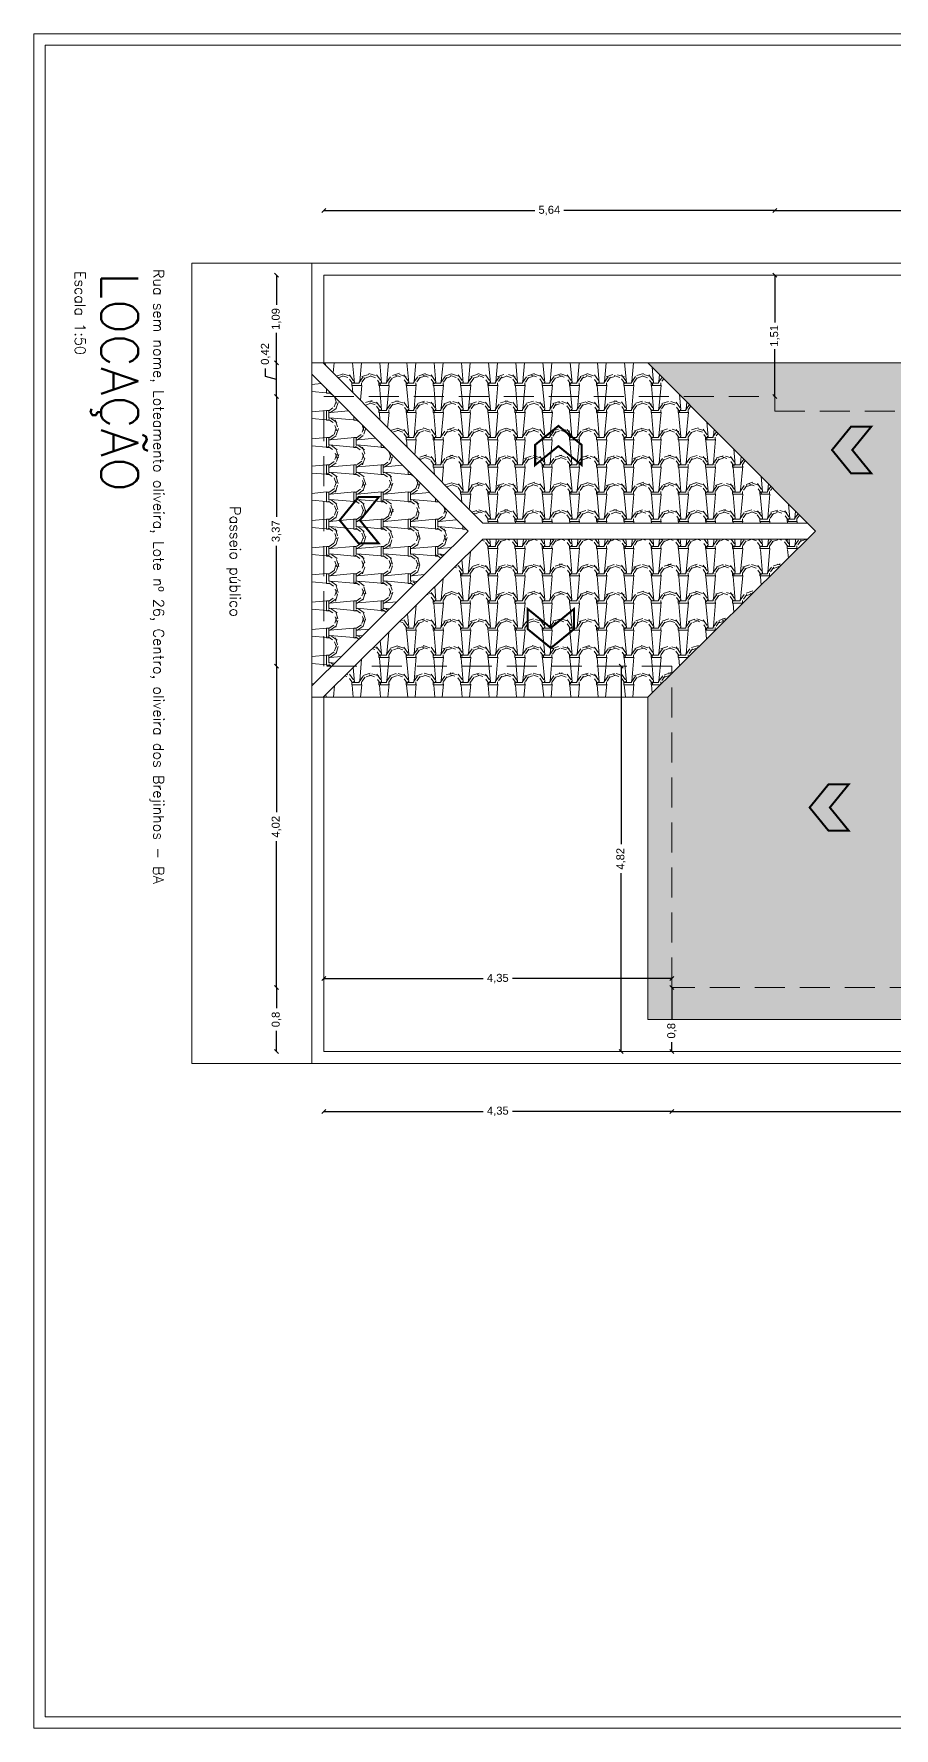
# Model space of a CAD drawing. Header units: metres. Extents: x 1628 to 1845, y 824 to 931.
# Drawn here: x 1632.5 to 1643.25, y 898.24 to 919.41 of the extents above; entities that cross this region are included whole.
import ezdxf

# ---------------------------------------------------------------- set-up
doc = ezdxf.new("R2010")
doc.units = ezdxf.units.M
doc.header["$LTSCALE"] = 0.15
doc.linetypes.add('ACAD_ISO02W100', pattern=[15, 12, -3])
doc.linetypes.add('HIDDEN', pattern=[0.375, 0.25, -0.125])
doc.layers.get('0').update_dxf_attribs({"lineweight": 0, "plot": 0})
doc.layers.get('Defpoints').update_dxf_attribs({"lineweight": 0})
for name, color, linetype, lineweight in [('Alvenaria', 170, 'Continuous', 0), ('Alvenaria ext', 5, 'Continuous', 5), ('Alvenaria int', 150, 'Continuous', 5), ('Cotas', 1, 'Continuous', 0), ('Linhas invisíveis', 6, 'ACAD_ISO02W100', 0), ('Telhado', 2, 'Continuous', 0), ('Texto', 7, 'Continuous', 0)]:
    doc.layers.add(name, color=color, linetype=linetype, lineweight=lineweight)
doc.styles.add('lunardi 02', font='romans.shx', dxfattribs={"height": 0.2})
doc.styles.add('lunardi 04', font='romans.shx', dxfattribs={"height": 0.4})
doc.styles.get("Standard").update_dxf_attribs({"font": 'arial.ttf'})
doc.dimstyles.new('Lunardi', dxfattribs={"dimtxt": 0.1, "dimasz": 0.05, "dimexe": 0, "dimexo": 0.05, "dimgap": 0.05, "dimtad": 0, "dimzin": 9, "dimtxsty": 'Standard', "dimblk": 'OBLIQUE', "dimcen": 0, "dimse1": 1, "dimse2": 1, "dimclrd": 1, "dimclre": 1, "dimclrt": 1, "dimadec": 0, "dimazin": 0, "dimtfac": 1, "dimtmove": 1, "dimatfit": 2, "dimldrblk": 'OBLIQUE', "dimfxl": 1, "dimarcsym": 0})
pattern_1 = [(35.2176, (-53.271407, 34.10714), (-3.39999971662, -2.3800003956), [0.07074958, -7.00419244]), (70.71, (-53.213607, 34.14794), (-2.03999540797, -5.78000176264), [0.07204464, -7.13242616]), (109.29, (-53.189807, 34.21594), (-2.03999540797, 5.78000176264), [0.07204464, -7.13242616]), (144.7824, (-53.213607, 34.28394), (-3.39999971662, 2.3800003956), [0.07074958, -7.00419244]), (180, (-53.2714, 34.32474), (-0.34, -0.34), [0.034, -0.306]), (0, (-53.3054, 34.10714), (0.34, 0.34), [0.034, -0.306]), (270, (-53.2782, 34.10714), (0.34, -0.34), [0.0272, -0.3128]), (270, (-53.3054, 34.10714), (0.34, -0.34), [0.0272, -0.3128]), (35.5377, (-53.261207, 34.07994), (1.3599994043, 1.020000535), [0.0877438, -2.83704704]), (72.2553, (-53.189807, 34.13094), (2.38000365932, 7.47999871862), [0.08924592, -8.83534914]), (107.7447, (-53.162607, 34.21594), (2.38000365932, -7.47999871862), [0.08924592, -8.83534914]), (144.4623, (-53.189807, 34.30094), (1.3599994043, -1.020000535), [0.0877438, -2.83704704]), (180, (-53.2612, 34.35194), (-0.34, -0.34), [0.017, -0.323]), (0, (-53.2782, 34.07994), (0.34, 0.34), [0.017, -0.323]), (270, (-53.2782, 34.41994), (0.34, -0.34), [0.068, -0.272]), (270, (-53.3054, 34.41994), (0.34, -0.34), [0.0952, -0.2448]), (354.8056, (-53.264607, 34.35194), (-3.4000002278, 0.3399983764), [0.30043386, -3.45498888]), (5.1944, (-53.264607, 34.07994), (3.4000002278, 0.3399983764), [0.30043386, -3.45498888])]

# ---------------------------------------------------------------- blocks, each defined once
blk = doc.blocks.new('ARROW009')
at = {"color": 0, "const_width": 0.05}
blk.add_lwpolyline([(0.032, 0), (0.5, 1), (1, 1), (0.532, 0), (1, -1), (0.5, -1), (0.032, 0)], dxfattribs=at)
blk = doc.blocks.new('_Oblique')
at = {"color": 0, "linetype": 'ByBlock', "lineweight": -2}
blk.add_line((-0.5, -0.5), (0.5, 0.5), dxfattribs=at)
blk = doc.blocks.new('*D74')
at = {"layer": 'Alvenaria', "color": 1, "lineweight": -2, "ltscale": 10}
for p, q in [((1636.12, 917.207), (1638.759, 917.207)), ((1641.757, 917.207), (1639.118, 917.207))]:
    blk.add_line(p, q, dxfattribs=at)
at = {"layer": 'Defpoints', "color": 0, "ltscale": 10}
for p in [(1641.757, 917.207), (1636.12, 914.884), (1641.757, 914.884)]:
    blk.add_point(p, dxfattribs=at)
at = {"layer": 'Alvenaria', "color": 1, "lineweight": -2, "ltscale": 10, "xscale": 0.05, "yscale": 0.05, "zscale": 0.05, "rotation": 180}
blk.add_blockref('_Oblique', (1636.12, 917.207), dxfattribs=at)
at = {"layer": 'Alvenaria', "color": 1, "lineweight": -2, "ltscale": 10, "xscale": 0.05, "yscale": 0.05, "zscale": 0.05}
blk.add_blockref('_Oblique', (1641.757, 917.207), dxfattribs=at)
at = {"layer": 'Alvenaria', "color": 1, "ltscale": 10, "insert": (1638.939, 917.207), "char_height": 0.1, "attachment_point": 5}
blk.add_mtext('5,64', dxfattribs=at)
blk = doc.blocks.new('*D75')
at = {"layer": 'Alvenaria', "color": 1, "lineweight": -2, "ltscale": 10}
for p, q in [((1641.757, 917.207), (1648.868, 917.207)), ((1656.407, 917.207), (1649.296, 917.207))]:
    blk.add_line(p, q, dxfattribs=at)
at = {"layer": 'Defpoints', "color": 0, "ltscale": 10}
for p in [(1656.407, 917.207), (1641.757, 914.884), (1656.407, 914.699)]:
    blk.add_point(p, dxfattribs=at)
at = {"layer": 'Alvenaria', "color": 1, "lineweight": -2, "ltscale": 10, "xscale": 0.05, "yscale": 0.05, "zscale": 0.05, "rotation": 180}
blk.add_blockref('_Oblique', (1641.757, 917.207), dxfattribs=at)
at = {"layer": 'Alvenaria', "color": 1, "lineweight": -2, "ltscale": 10, "xscale": 0.05, "yscale": 0.05, "zscale": 0.05}
blk.add_blockref('_Oblique', (1656.407, 917.207), dxfattribs=at)
at = {"layer": 'Alvenaria', "color": 1, "ltscale": 10, "insert": (1649.082, 917.207), "char_height": 0.1, "attachment_point": 5}
blk.add_mtext('14,65', dxfattribs=at)
blk = doc.blocks.new('*D77')
at = {"layer": 'Alvenaria', "color": 1, "lineweight": -2, "ltscale": 10}
for p, q in [((1635.529, 907.498), (1635.529, 907.239)), ((1635.529, 906.698), (1635.529, 906.957))]:
    blk.add_line(p, q, dxfattribs=at)
at = {"layer": 'Defpoints', "color": 0, "ltscale": 10}
for p in [(1640.471, 907.498), (1635.529, 906.698), (1636.12, 906.698)]:
    blk.add_point(p, dxfattribs=at)
at = {"layer": 'Alvenaria', "color": 1, "lineweight": -2, "ltscale": 10, "xscale": 0.05, "yscale": 0.05, "zscale": 0.05}
for p, rotation in [((1635.529, 907.498), 90), ((1635.529, 906.698), 270)]:
    blk.add_blockref('_Oblique', p, dxfattribs=dict(at, rotation=rotation))
at = {"layer": 'Alvenaria', "color": 1, "ltscale": 10, "insert": (1635.529, 907.098), "char_height": 0.1, "attachment_point": 5, "rotation": 90}
blk.add_mtext('0,8', dxfattribs=at)
blk = doc.blocks.new('*D78')
at = {"layer": 'Alvenaria', "color": 1, "lineweight": -2, "ltscale": 10}
for p, q in [((1635.529, 911.514), (1635.529, 909.688)), ((1635.529, 907.498), (1635.529, 909.325))]:
    blk.add_line(p, q, dxfattribs=at)
at = {"layer": 'Defpoints', "color": 0, "ltscale": 10}
for p in [(1635.529, 911.514), (1640.471, 911.514), (1640.471, 907.498)]:
    blk.add_point(p, dxfattribs=at)
at = {"layer": 'Alvenaria', "color": 1, "lineweight": -2, "ltscale": 10, "xscale": 0.05, "yscale": 0.05, "zscale": 0.05}
for p, rotation in [((1635.529, 911.514), 90), ((1635.529, 907.498), 270)]:
    blk.add_blockref('_Oblique', p, dxfattribs=dict(at, rotation=rotation))
at = {"layer": 'Alvenaria', "color": 1, "ltscale": 10, "insert": (1635.529, 909.506), "char_height": 0.1, "attachment_point": 5, "rotation": 90}
blk.add_mtext('4,02', dxfattribs=at)
blk = doc.blocks.new('*D79')
at = {"layer": 'Alvenaria', "color": 1, "lineweight": -2, "ltscale": 10}
for p, q in [((1635.529, 914.884), (1635.529, 913.379)), ((1635.529, 911.514), (1635.529, 913.019))]:
    blk.add_line(p, q, dxfattribs=at)
at = {"layer": 'Defpoints', "color": 0, "ltscale": 10}
for p in [(1636.12, 914.884), (1635.529, 911.514), (1636.12, 911.514)]:
    blk.add_point(p, dxfattribs=at)
at = {"layer": 'Alvenaria', "color": 1, "lineweight": -2, "ltscale": 10, "xscale": 0.05, "yscale": 0.05, "zscale": 0.05}
for p, rotation in [((1635.529, 914.884), 90), ((1635.529, 911.514), 270)]:
    blk.add_blockref('_Oblique', p, dxfattribs=dict(at, rotation=rotation))
at = {"layer": 'Alvenaria', "color": 1, "ltscale": 10, "insert": (1635.529, 913.199), "char_height": 0.1, "attachment_point": 5, "rotation": 90}
blk.add_mtext('3,37', dxfattribs=at)
blk = doc.blocks.new('*D80')
at = {"layer": 'Alvenaria', "color": 1, "lineweight": -2, "ltscale": 10}
for p, q in [((1635.529, 914.884), (1635.529, 915.306)), ((1635.394, 915.135), (1635.394, 915.235)), ((1635.529, 915.095), (1635.394, 915.135))]:
    blk.add_line(p, q, dxfattribs=at)
at = {"layer": 'Defpoints', "color": 0, "ltscale": 10}
for p in [(1635.529, 915.306), (1636.12, 915.306), (1636.12, 914.884)]:
    blk.add_point(p, dxfattribs=at)
at = {"layer": 'Alvenaria', "color": 1, "lineweight": -2, "ltscale": 10, "xscale": 0.05, "yscale": 0.05, "zscale": 0.05}
for p, rotation in [((1635.529, 915.306), 90), ((1635.529, 914.884), 270)]:
    blk.add_blockref('_Oblique', p, dxfattribs=dict(at, rotation=rotation))
at = {"layer": 'Alvenaria', "color": 1, "ltscale": 10, "insert": (1635.394, 915.415), "char_height": 0.1, "attachment_point": 5, "rotation": 90}
blk.add_mtext('0,42', dxfattribs=at)
blk = doc.blocks.new('*D81')
at = {"layer": 'Alvenaria', "color": 1, "lineweight": -2, "ltscale": 10}
for p, q in [((1635.529, 916.398), (1635.529, 916.027)), ((1635.529, 915.306), (1635.529, 915.677))]:
    blk.add_line(p, q, dxfattribs=at)
at = {"layer": 'Defpoints', "color": 0, "ltscale": 10}
for p in [(1635.529, 916.398), (1636.12, 916.398), (1636.12, 915.306)]:
    blk.add_point(p, dxfattribs=at)
at = {"layer": 'Alvenaria', "color": 1, "lineweight": -2, "ltscale": 10, "xscale": 0.05, "yscale": 0.05, "zscale": 0.05}
for p, rotation in [((1635.529, 916.398), 90), ((1635.529, 915.306), 270)]:
    blk.add_blockref('_Oblique', p, dxfattribs=dict(at, rotation=rotation))
at = {"layer": 'Alvenaria', "color": 1, "ltscale": 10, "insert": (1635.529, 915.852), "char_height": 0.1, "attachment_point": 5, "rotation": 90}
blk.add_mtext('1,09', dxfattribs=at)
blk = doc.blocks.new('*D82')
at = {"layer": 'Alvenaria', "color": 1, "lineweight": -2, "ltscale": 10}
for p, q in [((1636.12, 905.95), (1638.113, 905.95)), ((1640.471, 905.95), (1638.478, 905.95))]:
    blk.add_line(p, q, dxfattribs=at)
at = {"layer": 'Defpoints', "color": 0, "ltscale": 10}
for p in [(1640.471, 907.498), (1636.12, 906.698), (1636.12, 905.95)]:
    blk.add_point(p, dxfattribs=at)
at = {"layer": 'Alvenaria', "color": 1, "lineweight": -2, "ltscale": 10, "xscale": 0.05, "yscale": 0.05, "zscale": 0.05, "rotation": 180}
blk.add_blockref('_Oblique', (1636.12, 905.95), dxfattribs=at)
at = {"layer": 'Alvenaria', "color": 1, "lineweight": -2, "ltscale": 10, "xscale": 0.05, "yscale": 0.05, "zscale": 0.05}
blk.add_blockref('_Oblique', (1640.471, 905.95), dxfattribs=at)
at = {"layer": 'Alvenaria', "color": 1, "ltscale": 10, "insert": (1638.295, 905.95), "char_height": 0.1, "attachment_point": 5}
blk.add_mtext('4,35', dxfattribs=at)
blk = doc.blocks.new('*D83')
at = {"layer": 'Alvenaria', "color": 1, "lineweight": -2, "ltscale": 10}
for p, q in [((1640.471, 905.95), (1647.15, 905.95)), ((1654.257, 905.95), (1647.578, 905.95))]:
    blk.add_line(p, q, dxfattribs=at)
at = {"layer": 'Defpoints', "color": 0, "ltscale": 10}
for p in [(1640.471, 907.498), (1654.257, 907.498), (1654.257, 905.95)]:
    blk.add_point(p, dxfattribs=at)
at = {"layer": 'Alvenaria', "color": 1, "lineweight": -2, "ltscale": 10, "xscale": 0.05, "yscale": 0.05, "zscale": 0.05, "rotation": 180}
blk.add_blockref('_Oblique', (1640.471, 905.95), dxfattribs=at)
at = {"layer": 'Alvenaria', "color": 1, "lineweight": -2, "ltscale": 10, "xscale": 0.05, "yscale": 0.05, "zscale": 0.05}
blk.add_blockref('_Oblique', (1654.257, 905.95), dxfattribs=at)
at = {"layer": 'Alvenaria', "color": 1, "ltscale": 10, "insert": (1647.364, 905.95), "char_height": 0.1, "attachment_point": 5}
blk.add_mtext('13,79', dxfattribs=at)
blk = doc.blocks.new('*D89')
at = {"layer": 'Alvenaria', "color": 1, "lineweight": -2, "ltscale": 10}
for p, q in [((1661.738, 914.699), (1661.738, 914.884)), ((1661.738, 914.792), (1661.994, 914.776)), ((1661.994, 914.776), (1661.994, 914.676))]:
    blk.add_line(p, q, dxfattribs=at)
at = {"layer": 'Defpoints', "color": 0, "ltscale": 10}
for p in [(1641.757, 914.884), (1661.738, 914.884), (1656.407, 914.699)]:
    blk.add_point(p, dxfattribs=at)
at = {"layer": 'Alvenaria', "color": 1, "lineweight": -2, "ltscale": 10, "xscale": 0.05, "yscale": 0.05, "zscale": 0.05}
for p, rotation in [((1661.738, 914.884), 90), ((1661.738, 914.699), 270)]:
    blk.add_blockref('_Oblique', p, dxfattribs=dict(at, rotation=rotation))
at = {"layer": 'Alvenaria', "color": 1, "ltscale": 10, "insert": (1661.994, 914.496), "char_height": 0.1, "attachment_point": 5, "rotation": 90}
blk.add_mtext('0,19', dxfattribs=at)
blk = doc.blocks.new('*D90')
at = {"layer": 'Alvenaria', "color": 1, "lineweight": -2, "ltscale": 10}
for p, q in [((1661.738, 916.398), (1661.738, 915.807)), ((1661.738, 914.884), (1661.738, 915.476))]:
    blk.add_line(p, q, dxfattribs=at)
at = {"layer": 'Defpoints', "color": 0, "ltscale": 10}
for p in [(1660.82, 916.398), (1661.738, 916.398), (1636.12, 914.884)]:
    blk.add_point(p, dxfattribs=at)
at = {"layer": 'Alvenaria', "color": 1, "lineweight": -2, "ltscale": 10, "xscale": 0.05, "yscale": 0.05, "zscale": 0.05}
for p, rotation in [((1661.738, 916.398), 90), ((1661.738, 914.884), 270)]:
    blk.add_blockref('_Oblique', p, dxfattribs=dict(at, rotation=rotation))
at = {"layer": 'Alvenaria', "color": 1, "ltscale": 10, "insert": (1661.738, 915.641), "char_height": 0.1, "attachment_point": 5, "rotation": 90}
blk.add_mtext('1,51', dxfattribs=at)
blk = doc.blocks.new('*D164')
at = {"layer": 'Cotas', "color": 1, "lineweight": -2, "ltscale": 10}
for p, q in [((1640.471, 907.498), (1640.471, 907.098)), ((1640.471, 906.698), (1640.471, 906.816))]:
    blk.add_line(p, q, dxfattribs=at)
at = {"layer": 'Defpoints', "color": 0, "ltscale": 10}
for p in [(1640.471, 907.498), (1640.471, 906.698), (1640.471, 906.698)]:
    blk.add_point(p, dxfattribs=at)
at = {"layer": 'Cotas', "color": 1, "lineweight": -2, "ltscale": 10, "xscale": 0.05, "yscale": 0.05, "zscale": 0.05}
for p, rotation in [((1640.471, 907.498), 90), ((1640.471, 906.698), 270)]:
    blk.add_blockref('_Oblique', p, dxfattribs=dict(at, rotation=rotation))
at = {"layer": 'Cotas', "color": 1, "ltscale": 10, "insert": (1640.471, 906.957), "char_height": 0.1, "attachment_point": 5, "rotation": 90}
blk.add_mtext('0,8', dxfattribs=at)
blk = doc.blocks.new('*D169')
at = {"layer": 'Cotas', "color": 1, "lineweight": -2, "ltscale": 10}
for p, q in [((1641.757, 916.398), (1641.757, 915.807)), ((1641.757, 914.884), (1641.757, 915.476))]:
    blk.add_line(p, q, dxfattribs=at)
at = {"layer": 'Defpoints', "color": 0, "ltscale": 10}
for p in [(1641.757, 916.398), (1641.757, 916.398), (1641.757, 914.884)]:
    blk.add_point(p, dxfattribs=at)
at = {"layer": 'Cotas', "color": 1, "lineweight": -2, "ltscale": 10, "xscale": 0.05, "yscale": 0.05, "zscale": 0.05}
for p, rotation in [((1641.757, 916.398), 90), ((1641.757, 914.884), 270)]:
    blk.add_blockref('_Oblique', p, dxfattribs=dict(at, rotation=rotation))
at = {"layer": 'Cotas', "color": 1, "ltscale": 10, "insert": (1641.757, 915.641), "char_height": 0.1, "attachment_point": 5, "rotation": 90}
blk.add_mtext('1,51', dxfattribs=at)
blk = doc.blocks.new('*D170')
at = {"layer": 'Cotas', "color": 1, "lineweight": -2, "ltscale": 10}
for p, q in [((1636.12, 907.609), (1638.113, 907.609)), ((1640.471, 907.609), (1638.478, 907.609))]:
    blk.add_line(p, q, dxfattribs=at)
at = {"layer": 'Defpoints', "color": 0, "ltscale": 10}
for p in [(1636.12, 907.609), (1636.12, 907.498), (1640.471, 907.498)]:
    blk.add_point(p, dxfattribs=at)
at = {"layer": 'Cotas', "color": 1, "lineweight": -2, "ltscale": 10, "xscale": 0.05, "yscale": 0.05, "zscale": 0.05, "rotation": 180}
blk.add_blockref('_Oblique', (1636.12, 907.609), dxfattribs=at)
at = {"layer": 'Cotas', "color": 1, "lineweight": -2, "ltscale": 10, "xscale": 0.05, "yscale": 0.05, "zscale": 0.05}
blk.add_blockref('_Oblique', (1640.471, 907.609), dxfattribs=at)
at = {"layer": 'Cotas', "color": 1, "ltscale": 10, "insert": (1638.295, 907.609), "char_height": 0.1, "attachment_point": 5}
blk.add_mtext('4,35', dxfattribs=at)
blk = doc.blocks.new('*D171')
at = {"layer": 'Cotas', "color": 1, "lineweight": -2, "ltscale": 10}
for p, q in [((1639.835, 911.514), (1639.835, 909.287)), ((1639.835, 906.698), (1639.835, 908.925))]:
    blk.add_line(p, q, dxfattribs=at)
at = {"layer": 'Defpoints', "color": 0, "ltscale": 10}
for p in [(1640.471, 911.514), (1639.835, 906.698), (1640.471, 906.698)]:
    blk.add_point(p, dxfattribs=at)
at = {"layer": 'Cotas', "color": 1, "lineweight": -2, "ltscale": 10, "xscale": 0.05, "yscale": 0.05, "zscale": 0.05}
for p, rotation in [((1639.835, 911.514), 90), ((1639.835, 906.698), 270)]:
    blk.add_blockref('_Oblique', p, dxfattribs=dict(at, rotation=rotation))
at = {"layer": 'Cotas', "color": 1, "ltscale": 10, "insert": (1639.835, 909.106), "char_height": 0.1, "attachment_point": 5, "rotation": 90}
blk.add_mtext('4,82', dxfattribs=at)

msp = doc.modelspace()

# ---------------------------------------------------------------- hatches: boundary and pattern name
at = {"layer": 'Telhado', "ltscale": 10}
h = msp.add_hatch(dxfattribs=at)
h.set_pattern_fill('TROOF2', color=256, scale=0.34, pattern_type=2)
h.set_pattern_definition([(125.2176, (-52.992607, 34.45394), (2.3800003956, -3.39999971662), [0.07074958, -7.00419244]), (160.71, (-53.033407, 34.51174), (5.78000176264, -2.03999540797), [0.07204464, -7.13242616]), (199.29, (-53.101407, 34.53554), (-5.78000176264, -2.03999540797), [0.07204464, -7.13242616]), (234.7824, (-53.169407, 34.51174), (-2.3800003956, -3.39999971662), [0.07074958, -7.00419244]), (270, (-53.2102, 34.45394), (0.34, -0.34), [0.034, -0.306]), (90, (-52.9926, 34.41994), (-0.34, 0.34), [0.034, -0.306]), (0, (-52.9926, 34.44714), (0.34, 0.34), [0.0272, -0.3128]), (0, (-52.9926, 34.41994), (0.34, 0.34), [0.0272, -0.3128]), (125.5377, (-52.965407, 34.46414), (-1.020000535, 1.3599994043), [0.0877438, -2.83704704]), (162.2553, (-53.016407, 34.53554), (-7.47999871862, 2.38000365932), [0.08924592, -8.83534914]), (197.7447, (-53.101407, 34.56274), (7.47999871862, 2.38000365932), [0.08924592, -8.83534914]), (234.4623, (-53.186407, 34.53554), (1.020000535, 1.3599994043), [0.0877438, -2.83704704]), (270, (-53.2374, 34.46414), (0.34, -0.34), [0.017, -0.323]), (90, (-52.9654, 34.44714), (-0.34, 0.34), [0.017, -0.323]), (0, (-53.3054, 34.44714), (0.34, 0.34), [0.068, -0.272]), (0, (-53.3054, 34.41994), (0.34, 0.34), [0.0952, -0.2448]), (84.8056, (-53.237407, 34.46074), (-0.3399983764, -3.4000002278), [0.30043386, -3.45498888]), (95.1944, (-52.965407, 34.46074), (-0.3399983764, 3.4000002278), [0.30043386, -3.45498888])])
h.paths.add_polyline_path([(1638.106, 913.299), (1642.165, 913.299), (1640.17, 915.306), (1636.111, 915.306)])
h.paths.add_polyline_path([(1642.164, 913.099), (1638.106, 913.099), (1636.112, 911.125), (1640.17, 911.125)])
h = msp.add_hatch(dxfattribs=at)
h.set_pattern_fill('TROOF2', color=256, scale=0.34, angle=270, pattern_type=2)
h.set_pattern_definition(pattern_1)
h.paths.add_polyline_path([(1643.507, 915.099), (1643.907, 915.099), (1643.907, 915.306), (1640.17, 915.306), (1642.265, 913.199), (1640.17, 911.125), (1640.17, 907.098), (1643.907, 907.098), (1643.907, 910.249), (1643.507, 910.249)])
h = msp.add_hatch(dxfattribs=at)
h.set_pattern_fill('TROOF2', color=256, scale=0.34, angle=270, pattern_type=2)
h.set_pattern_definition(pattern_1)
h.paths.add_polyline_path([(1635.97, 911.266), (1637.923, 913.2), (1635.97, 915.164)])

# ---------------------------------------------------------------- linework, layer by layer
at = {"layer": 'Alvenaria ext', "ltscale": 10}
for p, q in [((1635.97, 916.548), (1634.47, 916.548)), ((1634.47, 916.548), (1634.47, 906.548)), ((1635.97, 906.548), (1634.47, 906.548))]:
    msp.add_line(p, q, dxfattribs=at)
at = {"layer": 'Alvenaria int', "ltscale": 10}
msp.add_lwpolyline([(1635.97, 916.548), (1660.97, 916.548), (1660.97, 906.548), (1635.97, 906.548)], close=True, dxfattribs=at)
msp.add_lwpolyline([(1636.12, 915.306), (1636.12, 916.398), (1660.82, 916.398), (1660.82, 906.698), (1636.12, 906.698), (1636.12, 911.125)], dxfattribs=at)
at = {"layer": 'Linhas invisíveis', "color": 5, "linetype": 'HIDDEN', "ltscale": 10}
for p, q in [((1636.12, 911.514), (1636.12, 914.884)), ((1636.12, 914.884), (1641.757, 914.884)), ((1641.757, 914.884), (1641.757, 914.699)), ((1641.757, 914.699), (1656.407, 914.699)), ((1640.471, 911.514), (1636.12, 911.514)), ((1640.471, 907.498), (1640.471, 911.514)), ((1654.257, 907.498), (1640.471, 907.498))]:
    msp.add_line(p, q, dxfattribs=at)
at = {"layer": 'Telhado', "ltscale": 10}
for p, q in [((1643.907, 915.306), (1635.97, 915.306)), ((1635.97, 915.306), (1635.97, 911.125)), ((1638.106, 913.299), (1636.111, 915.306)), ((1642.265, 913.199), (1640.17, 915.306)), ((1637.923, 913.2), (1635.97, 915.164)), ((1637.923, 913.2), (1635.97, 911.266)), ((1642.165, 913.299), (1638.106, 913.299)), ((1642.265, 913.199), (1640.17, 911.125)), ((1638.106, 913.099), (1636.112, 911.125)), ((1642.164, 913.099), (1638.106, 913.099)), ((1635.97, 911.125), (1640.17, 911.125)), ((1640.17, 911.125), (1640.17, 907.098)), ((1640.17, 907.098), (1643.907, 907.098))]:
    msp.add_line(p, q, dxfattribs=at)
at = {"layer": 'Texto', "ltscale": 10}
for points in [[(1632.498, 919.415), (1662.438, 919.415), (1662.438, 898.243), (1632.498, 898.243)], [(1632.641, 919.272), (1662.295, 919.272), (1662.295, 898.386), (1632.641, 898.386)]]:
    msp.add_lwpolyline(points, close=True, dxfattribs=at)

# ---------------------------------------------------------------- block references
at = {"layer": 'Cotas', "xscale": 0.5053634733262697, "zscale": 0.5053634733262697}
for p, yscale, rotation in [((1639.052, 914.532), 0.2902381149381199, 270), ((1638.958, 911.724), 0.2902381149378925, 90)]:
    msp.add_blockref('ARROW009', p, dxfattribs=dict(at, yscale=yscale, rotation=rotation))
at = {"layer": 'Cotas', "xscale": 0.5053634733262697, "yscale": 0.2902381149381199, "zscale": 0.5053634733262697}
for p in [(1642.455, 914.215), (1636.303, 913.337), (1642.175, 909.747)]:
    msp.add_blockref('ARROW009', p, dxfattribs=at)

# ---------------------------------------------------------------- texts
at = {"layer": 'Texto', "attachment_point": 1, "rotation": 269.9957}
for s, insert, char_height, width, style in [('Escala 1:50', (1633.142, 916.453), 0.13171, 10.0154, 'lunardi 04'), ('LOCAÇÃO', (1633.8, 916.438), 0.4611, 7.39269, 'lunardi 02'), ('Rua sem nome, Loteamento oliveira, Lote nº 26, Centro, oliveira dos Brejinhos - BA', (1634.123, 916.477), 0.13171, 10.0154, 'lunardi 04'), ('Passeio público', (1635.079, 913.513), 0.13171, 2.34, 'lunardi 04')]:
    msp.add_mtext(s, dxfattribs=dict(at, insert=insert, char_height=char_height, width=width, style=style))

# ---------------------------------------------------------------- dimensions: what is measured, and where the dimension line sits
at = {"layer": 'Alvenaria', "ltscale": 10}
for base, p1, p2, picture, middle in [((1641.757, 917.207), (1636.12, 914.884), (1641.757, 914.884), '*D74', (1638.939, 917.207)), ((1656.407, 917.207), (1641.757, 914.884), (1656.407, 914.699), '*D75', (1649.082, 917.207)), ((1636.12, 905.95), (1640.471, 907.498), (1636.12, 906.698), '*D82', (1638.295, 905.95)), ((1654.257, 905.95), (1640.471, 907.498), (1654.257, 907.498), '*D83', (1647.364, 905.95))]:
    dim = msp.add_linear_dim(base=base, p1=p1, p2=p2, dimstyle='Lunardi', dxfattribs=at)
    dim.commit()
    dim.dimension.update_dxf_attribs({"geometry": picture, "text_midpoint": middle})
for base, p1, p2, picture, middle in [((1635.529, 916.398), (1636.12, 915.306), (1636.12, 916.398), '*D81', (1635.529, 915.852)), ((1661.738, 916.398), (1636.12, 914.884), (1660.82, 916.398), '*D90', (1661.738, 915.641)), ((1635.529, 915.306), (1636.12, 914.884), (1636.12, 915.306), '*D80', (1635.394, 915.285)), ((1635.529, 911.514), (1636.12, 914.884), (1636.12, 911.514), '*D79', (1635.529, 913.199)), ((1635.529, 911.514), (1640.471, 907.498), (1640.471, 911.514), '*D78', (1635.529, 909.506)), ((1635.529, 906.698), (1640.471, 907.498), (1636.12, 906.698), '*D77', (1635.529, 907.098))]:
    dim = msp.add_linear_dim(base=base, p1=p1, p2=p2, angle=270, dimstyle='Lunardi', dxfattribs=at)
    dim.commit()
    dim.dimension.update_dxf_attribs({"geometry": picture, "text_midpoint": middle})
dim = msp.add_linear_dim(base=(1661.7384, 914.8843), p1=(1656.407, 914.6991), p2=(1641.757, 914.8843), angle=270, dimstyle='Lunardi', dxfattribs=at)
dim.commit()
dim.dimension.update_dxf_attribs({"geometry": '*D89', "text_midpoint": (1661.9936, 914.6262), "dimtype": 160})
at = {"layer": 'Cotas', "ltscale": 10}
for p1, p2, distance, picture, middle in [((1641.757, 914.884), (1641.757, 916.398), 0, '*D169', (1641.757, 915.641)), ((1640.471, 911.514), (1640.471, 906.698), -0.636, '*D171', (1639.835, 909.106)), ((1640.471, 907.498), (1636.12, 907.498), -0.111, '*D170', (1638.295, 907.609))]:
    dim = msp.add_aligned_dim(p1=p1, p2=p2, distance=distance, dimstyle='Lunardi', dxfattribs=at)
    dim.commit()
    dim.dimension.update_dxf_attribs({"geometry": picture, "text_midpoint": middle})
dim = msp.add_linear_dim(base=(1640.471, 906.698), p1=(1640.471, 907.498), p2=(1640.471, 906.698), angle=270, dimstyle='Lunardi', dxfattribs=at)
dim.commit()
dim.dimension.update_dxf_attribs({"geometry": '*D164', "text_midpoint": (1640.471, 906.957), "dimtype": 161})

doc.saveas('drawing.dxf')
